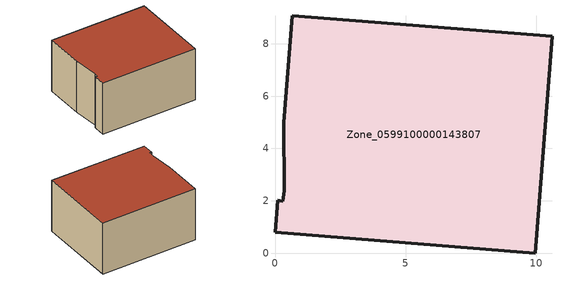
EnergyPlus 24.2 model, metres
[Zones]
Zone_0599100000143807
 floor ground (C_G): 0.33,4.99 0.66,9.07 10.6,8.3 9.95,0 0,0.79 0.1,2.01 0.29,1.99 0.35,2.39 z7.47
 wall outside (C_F): 0.66,9.07 0.33,4.99 0.35,2.39 0.29,1.99 0.1,2.01 0,0.79 9.95,0 10.6,8.3 0.66,9.07 z7.47:12.97
 roof outside (C_R): 0.29,1.99 0.1,2.01 0,0.79 9.95,0 10.6,8.3 0.66,9.07 0.33,4.99 0.35,2.39 z12.97
[BUILDING]
Pand.0599100000143807: North Axis=0; Terrain=City; Loads Convergence Tolerance Value=0.04; Temperature Convergence Tolerance Value=0.4; Solar Distribution=FullExterior; Maximum Number of Warmup Days=25; Minimum Number of Warmup Days=1
[Site:Location]
Rotterdam.The.Hague.AP_ZH_NLD Design_Conditions: Latitude=51.96; Longitude=4.45; Time Zone=1; Elevation=-4.5
[SITE:GROUNDTEMPERATURE:BUILDINGSURFACE]
18, 18, 18, 18, 18, 18, 18, 18, 18, 18, 18, 18
[MATERIAL] Thermal Absorptance=0.9; Solar Absorptance=0.7; Visible Absorptance=0.7
Name | Roughness | Thickness | Conductivity | Density | Specific Heat
G.TC.1946-1964 | MediumSmooth | 0.15 | 1 | 540 | 1210
F.TC.1946-1964 | Rough | 0.3 | 0.857143 | 1920 | 840
R.TC.1946-1964 | MediumRough | 0.2 | 0.235294 | 1500 | 1000
[CONSTRUCTION]
C_G: G.TC.1946-1964
C_F: F.TC.1946-1964
C_R: R.TC.1946-1964
[ZONE]
Zone_0599100000143807: Type=1; Multiplier=1; Ceiling Height=Autocalculate; Volume=Autocalculate; Floor Area=autocalculate; Part of Total Floor Area=Yes
[ZONEINFILTRATION:DESIGNFLOWRATE]
Infil_Zone_0599100000143807: Zone or ZoneList or Space or SpaceList=Zone_0599100000143807; Schedule=AlwaysOn; Design Flow Rate Calculation Method=Flow/Area; Flow Rate per Floor Area=0.003; Constant Term Coefficient=1; Temperature Term Coefficient=0; Velocity Term Coefficient=0; Velocity Squared Term Coefficient=0
[HVACTEMPLATE:ZONE:IDEALLOADSAIRSYSTEM]
Zone_0599100000143807: Maximum Heating Supply Air Temperature=50; Minimum Cooling Supply Air Temperature=13; Maximum Heating Supply Air Humidity Ratio=0.0156; Minimum Cooling Supply Air Humidity Ratio=0.0077; Heating Limit=NoLimit; Cooling Limit=NoLimit; Dehumidification Control Type=ConstantSensibleHeatRatio; Cooling Sensible Heat Ratio=0.7; Dehumidification Setpoint=60; Humidification Control Type=None; Humidification Setpoint=30; Outdoor Air Method=None; Outdoor Air Flow Rate per Person=0.00944; Outdoor Air Flow Rate per Zone Floor Area=0; Outdoor Air Flow Rate per Zone=0; Demand Controlled Ventilation Type=None; Outdoor Air Economizer Type=NoEconomizer; Heat Recovery Type=None; Sensible Heat Recovery Effectiveness=0.7; Latent Heat Recovery Effectiveness=0.65
[ZONECONTROL:THERMOSTAT]
ThermostatControl_Zone_0599100000143807: Zone or ZoneList=Zone_0599100000143807; Control Type Schedule=DualSetpointControlType; Control 1=Thermostat_Zone_0599100000143807; Temperature Difference Between Cutout And Setpoint=0
[THERMOSTATSETPOINT:DUALSETPOINT]
Thermostat_Zone_0599100000143807: Heating Setpoint Temperature Schedule=HeatingSetpoint_Zone_0599100000143807; Cooling Setpoint Temperature Schedule=CoolingSetpoint_Zone_0599100000143807
[SCHEDULE:COMPACT]
HeatingSetpoint_Zone_0599100000143807: Through: 12/31, For: AllDays, Until: 24:00, 21
CoolingSetpoint_Zone_0599100000143807: Through: 12/31, For: AllDays, Until: 24:00, 24
DualSetpointControlType: Through: 12/31, For: AllDays, Until: 24:00, 4
AlwaysOn: Through: 12/31, For: AllDays, Until: 24:00, 1
